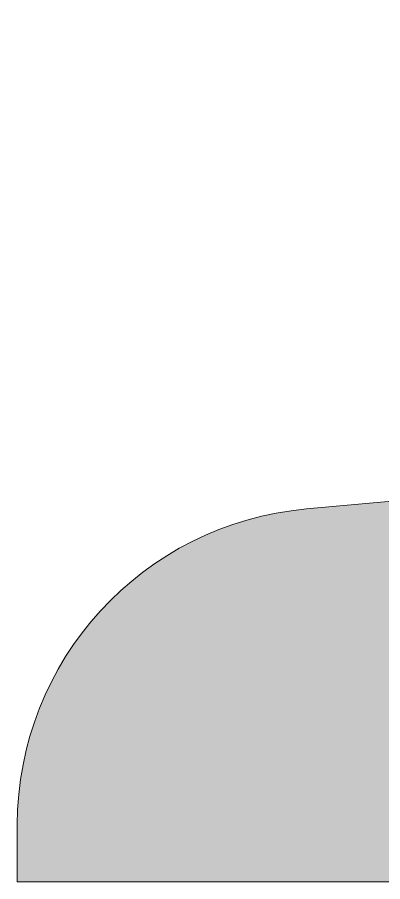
# Model space of a CAD drawing. Header units: millimetres. Extents: x 29 to 230, y -125 to -26.
# Drawn here: x 37.22 to 49.88, y -105.9 to -75.92 of the extents above; entities that cross this region are included whole.
import ezdxf

# ---------------------------------------------------------------- set-up
doc = ezdxf.new("R2010")
doc.units = ezdxf.units.MM
doc.header["$MEASUREMENT"] = 0
doc.layers.add('Layer 1', color=7, linetype='Continuous')

msp = doc.modelspace()

# ---------------------------------------------------------------- hatches: boundary and pattern name
at = {"layer": 'Layer 1'}
h = msp.add_hatch(color=1, dxfattribs=at)
h.dxf.hatch_style = 2
edge = h.paths.add_edge_path()
edge.add_spline(control_points=[(79.447, -93.227), (79.447, -93.227), (79.239, -93.206), (79.239, -93.206), (78.394, -93.12), (77.545, -93.11), (76.698, -93.161), (78.007, -92.626), (78.93, -91.385), (78.93, -89.949), (78.93, -89.949), (80.282, -75.128), (80.282, -73.007), (80.282, -73.007), (80.282, -42.457), (80.282, -42.457), (80.282, -34.54), (73.478, -28.063), (65.163, -28.063), (65.163, -28.063), (65.163, -28.063), (65.163, -28.063), (56.847, -28.063), (50.043, -34.54), (50.043, -42.457), (50.043, -42.457), (50.043, -73.007), (50.043, -73.007), (50.043, -75.128), (51.395, -89.949), (51.395, -89.949), (51.395, -90.964), (51.859, -91.879), (52.592, -92.519), (52.395, -92.526), (52.199, -92.53), (52.003, -92.547), (52.003, -92.547), (47.236, -92.974), (47.236, -92.974), (41.563, -93.483), (37.216, -98.237), (37.216, -103.932), (37.216, -103.932), (37.216, -105.902), (37.216, -105.902), (37.216, -105.902), (91.352, -105.902), (91.352, -105.902), (91.352, -105.902), (91.352, -105.902), (91.352, -105.902), (91.352, -99.258), (86.091, -93.227), (79.447, -93.227)], knot_values=[0, 0, 0, 0, 1, 1, 1, 2, 2, 2, 3, 3, 3, 4, 4, 4, 5, 5, 5, 6, 6, 6, 7, 7, 7, 8, 8, 8, 9, 9, 9, 10, 10, 10, 11, 11, 11, 12, 12, 12, 13, 13, 13, 14, 14, 14, 15, 15, 15, 16, 16, 16, 17, 17, 17, 18, 18, 18, 18], degree=3, periodic=1)
edge = h.paths.add_edge_path()
edge.add_spline(control_points=[(70.611, -93.84), (70.611, -93.84), (63.354, -92.667), (63.354, -92.667), (63.354, -92.667), (57.464, -92.586), (57.464, -92.586), (58.242, -91.944), (58.737, -91), (58.737, -89.949), (58.737, -89.949), (58.737, -86.026), (58.737, -86.026), (60.69, -86.906), (62.868, -87.401), (65.163, -87.401), (65.163, -87.401), (65.163, -87.401), (65.163, -87.401), (67.457, -87.401), (69.635, -86.906), (71.588, -86.026), (71.588, -86.026), (71.588, -89.949), (71.588, -89.949), (71.588, -91.68), (72.929, -93.123), (74.67, -93.394), (74.67, -93.394), (71.438, -93.872), (71.438, -93.872), (71.162, -93.872), (70.886, -93.861), (70.611, -93.84)], knot_values=[0, 0, 0, 0, 1, 1, 1, 2, 2, 2, 3, 3, 3, 4, 4, 4, 5, 5, 5, 6, 6, 6, 7, 7, 7, 8, 8, 8, 9, 9, 9, 10, 10, 10, 11, 11, 11, 11], degree=3, periodic=1)

# ---------------------------------------------------------------- linework, layer by layer
at = {"layer": 'Layer 1', "lineweight": 0}
msp.add_open_spline([(79.447, -93.227), (79.447, -93.227), (79.239, -93.206), (79.239, -93.206), (78.394, -93.12), (77.545, -93.11), (76.698, -93.161), (78.007, -92.626), (78.93, -91.385), (78.93, -89.949), (78.93, -89.949), (80.282, -75.128), (80.282, -73.007), (80.282, -73.007), (80.282, -42.457), (80.282, -42.457), (80.282, -34.54), (73.478, -28.063), (65.163, -28.063), (65.163, -28.063), (65.163, -28.063), (65.163, -28.063), (56.847, -28.063), (50.043, -34.54), (50.043, -42.457), (50.043, -42.457), (50.043, -73.007), (50.043, -73.007), (50.043, -75.128), (51.395, -89.949), (51.395, -89.949), (51.395, -90.964), (51.859, -91.879), (52.592, -92.519), (52.395, -92.526), (52.199, -92.53), (52.003, -92.547), (52.003, -92.547), (47.236, -92.974), (47.236, -92.974), (41.563, -93.483), (37.216, -98.237), (37.216, -103.932), (37.216, -103.932), (37.216, -105.902), (37.216, -105.902), (37.216, -105.902), (91.352, -105.902), (91.352, -105.902), (91.352, -105.902), (91.352, -105.902), (91.352, -105.902), (91.352, -99.258), (86.091, -93.227), (79.447, -93.227)], degree=3, knots=[0, 0, 0, 0, 1, 1, 1, 2, 2, 2, 3, 3, 3, 4, 4, 4, 5, 5, 5, 6, 6, 6, 7, 7, 7, 8, 8, 8, 9, 9, 9, 10, 10, 10, 11, 11, 11, 12, 12, 12, 13, 13, 13, 14, 14, 14, 15, 15, 15, 16, 16, 16, 17, 17, 17, 18, 18, 18, 18], dxfattribs=at)

doc.saveas('drawing.dxf')
